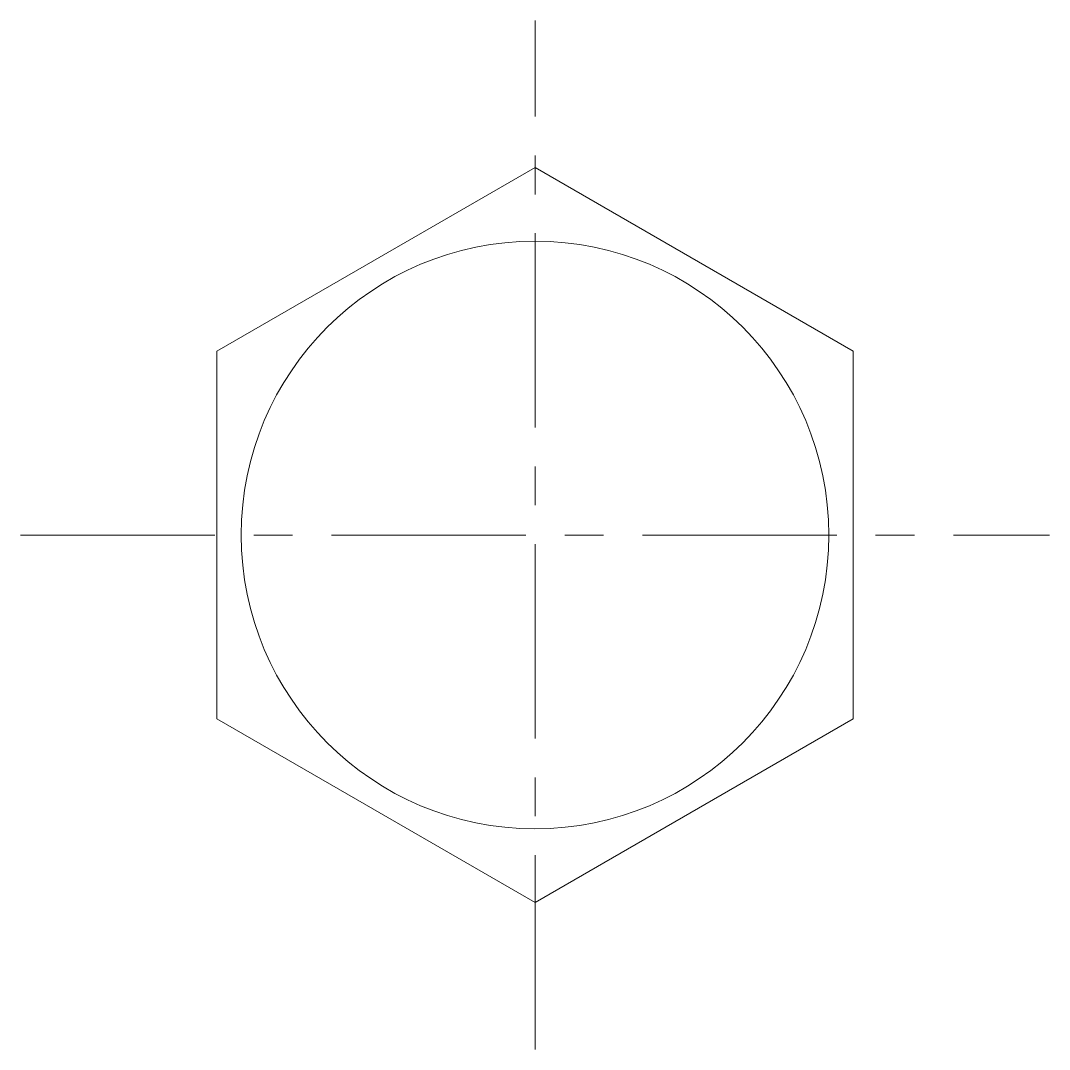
# Model space of a CAD drawing. Header units: millimetres. Extents: x -10.5 to 10.5, y -10.5 to 10.5.
import ezdxf

# ---------------------------------------------------------------- set-up
doc = ezdxf.new("R2010")
doc.units = ezdxf.units.MM
doc.header["$LTSCALE"] = 0.5
doc.linetypes.add('CENTER', pattern=[50.8, 31.75, -6.35, 6.35, -6.35])
doc.layers.get('0').update_dxf_attribs({"color": 9, "lineweight": 15})

msp = doc.modelspace()

# ---------------------------------------------------------------- linework, layer by layer
at = {"color": 1, "linetype": 'CENTER', "ltscale": 0.25}
for p, q in [((0, -10.506), (0, 10.506)), ((-10.506, 0), (10.506, 0))]:
    msp.add_line(p, q, dxfattribs=at)
at = {"ltscale": 0.5}
msp.add_lwpolyline([(-6.5, -3.753), (0, -7.506), (6.5, -3.753), (6.5, 3.753), (0, 7.506), (-6.5, 3.753)], close=True, dxfattribs=at)
msp.add_circle((0, 0), 6, dxfattribs=at)

doc.saveas('drawing.dxf')
